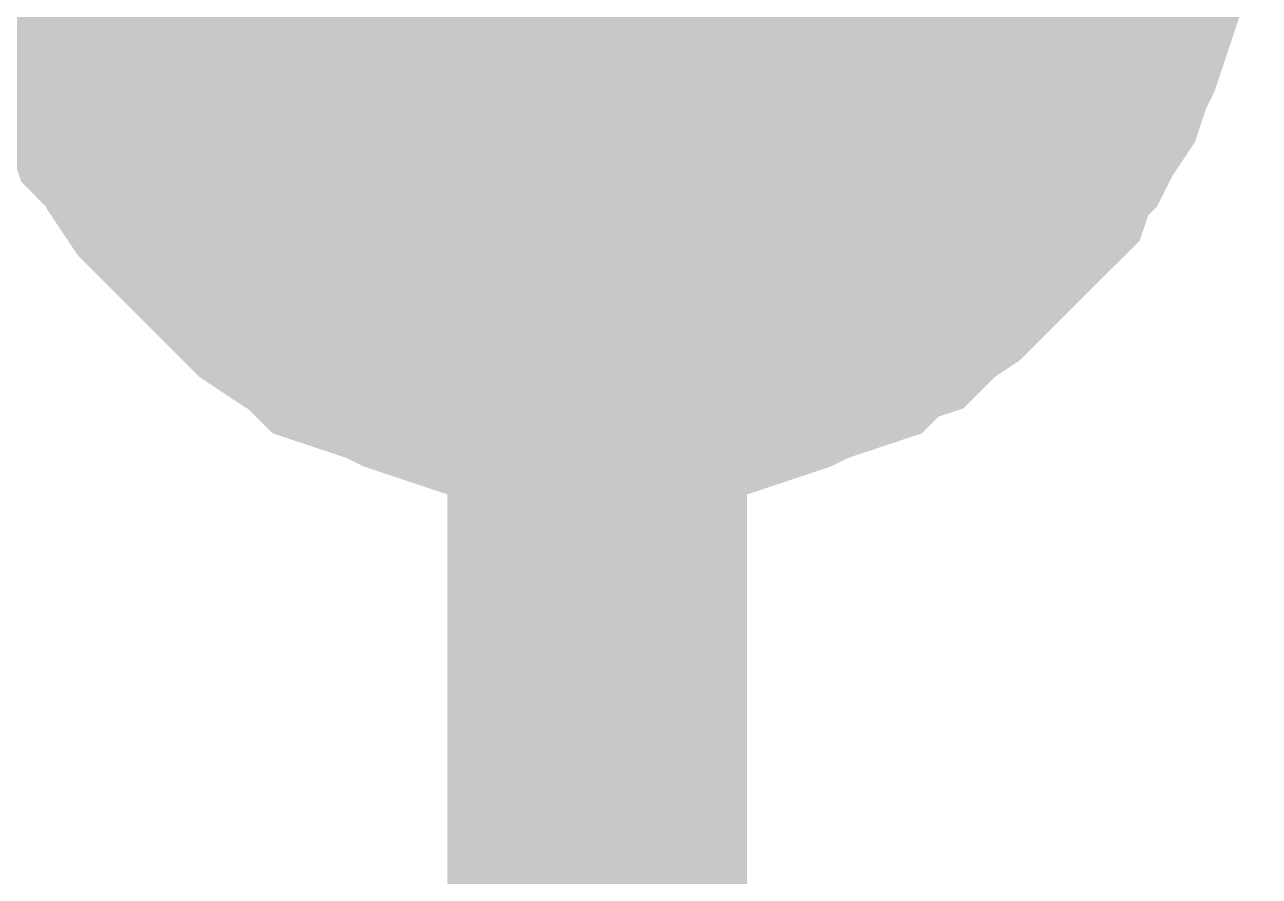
# Model space of a CAD drawing. Header units: inches. Extents: x 0 to 11.5, y 0 to 7.6.
# Drawn here: x 4.02766 to 4.07628, y 5.60959 to 5.64313 of the extents above; entities that cross this region are included whole.
import ezdxf

# ---------------------------------------------------------------- set-up
doc = ezdxf.new("R2010")
doc.units = ezdxf.units.IN
doc.header["$MEASUREMENT"] = 0
doc.layers.add('Sheet', color=255, linetype='Continuous')

msp = doc.modelspace()

# ---------------------------------------------------------------- linework, layer by layer
at = {"layer": 'Sheet'}
msp.add_lwpolyline([(4.04, 5.65, 0.02, 0.02, 1), (4.06, 5.65, 0.02, 0.02, 1)], format="xyseb", close=True, dxfattribs=at)
for points in [[(2.950414, 5.049687, 0.0118, 0.0118, 0), (2.850193, 5.049687, 0.0118, 0.0118, 0), (2.850193, 5.649721, 0.0118, 0.0118, 0), (4.050204, 5.649721, 0.0118, 0.0118, 0), (4.050204, 5.349704, 0.0118, 0.0118, 0)], [(4.050204, 5.629875, 0.0118, 0.0118, 0), (4.049212, 5.629875, 0.0118, 0.0118, 0), (4.04822, 5.629875, 0.0118, 0.0118, 0), (4.047227, 5.630205, 0.0118, 0.0118, 0), (4.046235, 5.630205, 0.0118, 0.0118, 0), (4.045243, 5.630536, 0.0118, 0.0118, 0), (4.04425, 5.630867, 0.0118, 0.0118, 0), (4.043258, 5.631198, 0.0118, 0.0118, 0), (4.042597, 5.631529, 0.0118, 0.0118, 0), (4.041604, 5.631859, 0.0118, 0.0118, 0), (4.040612, 5.63219, 0.0118, 0.0118, 0), (4.039951, 5.632852, 0.0118, 0.0118, 0), (4.039289, 5.633182, 0.0118, 0.0118, 0), (4.038297, 5.633844, 0.0118, 0.0118, 0), (4.037635, 5.634506, 0.0118, 0.0118, 0), (4.036974, 5.635167, 0.0118, 0.0118, 0), (4.036312, 5.635829, 0.0118, 0.0118, 0), (4.035651, 5.63649, 0.0118, 0.0118, 0), (4.034989, 5.637152, 0.0118, 0.0118, 0), (4.034328, 5.637813, 0.0118, 0.0118, 0), (4.033666, 5.638806, 0.0118, 0.0118, 0), (4.033335, 5.639467, 0.0118, 0.0118, 0), (4.032674, 5.640129, 0.0118, 0.0118, 0), (4.032343, 5.641121, 0.0118, 0.0118, 0), (4.032012, 5.642114, 0.0118, 0.0118, 0), (4.031681, 5.642775, 0.0118, 0.0118, 0), (4.031351, 5.643767, 0.0118, 0.0118, 0), (4.03102, 5.64476, 0.0118, 0.0118, 0), (4.030689, 5.645752, 0.0118, 0.0118, 0), (4.030689, 5.646744, 0.0118, 0.0118, 0), (4.030358, 5.647737, 0.0118, 0.0118, 0), (4.030358, 5.648729, 0.0118, 0.0118, 0), (4.030358, 5.649721, 0.0118, 0.0118, 0)], [(4.050204, 5.629875, 0.0118, 0.0118, 0), (4.049212, 5.629875, 0.0118, 0.0118, 0), (4.04822, 5.629875, 0.0118, 0.0118, 0), (4.047227, 5.630205, 0.0118, 0.0118, 0), (4.046235, 5.630205, 0.0118, 0.0118, 0), (4.045243, 5.630536, 0.0118, 0.0118, 0), (4.04425, 5.630867, 0.0118, 0.0118, 0), (4.043258, 5.631198, 0.0118, 0.0118, 0), (4.042597, 5.631529, 0.0118, 0.0118, 0), (4.041604, 5.631859, 0.0118, 0.0118, 0), (4.040612, 5.63219, 0.0118, 0.0118, 0), (4.039951, 5.632852, 0.0118, 0.0118, 0), (4.039289, 5.633182, 0.0118, 0.0118, 0), (4.038297, 5.633844, 0.0118, 0.0118, 0), (4.037635, 5.634506, 0.0118, 0.0118, 0), (4.036974, 5.635167, 0.0118, 0.0118, 0), (4.036312, 5.635829, 0.0118, 0.0118, 0), (4.035651, 5.63649, 0.0118, 0.0118, 0), (4.034989, 5.637152, 0.0118, 0.0118, 0), (4.034328, 5.637813, 0.0118, 0.0118, 0), (4.033666, 5.638806, 0.0118, 0.0118, 0), (4.033335, 5.639467, 0.0118, 0.0118, 0), (4.032674, 5.640129, 0.0118, 0.0118, 0), (4.032343, 5.641121, 0.0118, 0.0118, 0), (4.032012, 5.642114, 0.0118, 0.0118, 0), (4.031681, 5.642775, 0.0118, 0.0118, 0), (4.031351, 5.643767, 0.0118, 0.0118, 0), (4.03102, 5.64476, 0.0118, 0.0118, 0), (4.030689, 5.645752, 0.0118, 0.0118, 0), (4.030689, 5.646744, 0.0118, 0.0118, 0), (4.030358, 5.647737, 0.0118, 0.0118, 0), (4.030358, 5.648729, 0.0118, 0.0118, 0), (4.030358, 5.649721, 0.0118, 0.0118, 0)], [(4.050204, 5.629875, 0.0118, 0.0118, 0), (4.049212, 5.629875, 0.0118, 0.0118, 0), (4.04822, 5.629875, 0.0118, 0.0118, 0), (4.047227, 5.630205, 0.0118, 0.0118, 0), (4.046235, 5.630205, 0.0118, 0.0118, 0), (4.045243, 5.630536, 0.0118, 0.0118, 0), (4.04425, 5.630867, 0.0118, 0.0118, 0), (4.043258, 5.631198, 0.0118, 0.0118, 0), (4.042597, 5.631529, 0.0118, 0.0118, 0), (4.041604, 5.631859, 0.0118, 0.0118, 0), (4.040612, 5.63219, 0.0118, 0.0118, 0), (4.039951, 5.632852, 0.0118, 0.0118, 0), (4.039289, 5.633182, 0.0118, 0.0118, 0), (4.038297, 5.633844, 0.0118, 0.0118, 0), (4.037635, 5.634506, 0.0118, 0.0118, 0), (4.036974, 5.635167, 0.0118, 0.0118, 0), (4.036312, 5.635829, 0.0118, 0.0118, 0), (4.035651, 5.63649, 0.0118, 0.0118, 0), (4.034989, 5.637152, 0.0118, 0.0118, 0), (4.034328, 5.637813, 0.0118, 0.0118, 0), (4.033666, 5.638806, 0.0118, 0.0118, 0), (4.033335, 5.639467, 0.0118, 0.0118, 0), (4.032674, 5.640129, 0.0118, 0.0118, 0), (4.032343, 5.641121, 0.0118, 0.0118, 0), (4.032012, 5.642114, 0.0118, 0.0118, 0), (4.031681, 5.642775, 0.0118, 0.0118, 0), (4.031351, 5.643767, 0.0118, 0.0118, 0), (4.03102, 5.64476, 0.0118, 0.0118, 0), (4.030689, 5.645752, 0.0118, 0.0118, 0), (4.030689, 5.646744, 0.0118, 0.0118, 0), (4.030358, 5.647737, 0.0118, 0.0118, 0), (4.030358, 5.648729, 0.0118, 0.0118, 0), (4.030358, 5.649721, 0.0118, 0.0118, 0)], [(4.050204, 5.629875, 0.0118, 0.0118, 0), (4.049212, 5.629875, 0.0118, 0.0118, 0), (4.04822, 5.629875, 0.0118, 0.0118, 0), (4.047227, 5.630205, 0.0118, 0.0118, 0), (4.046235, 5.630205, 0.0118, 0.0118, 0), (4.045243, 5.630536, 0.0118, 0.0118, 0), (4.04425, 5.630867, 0.0118, 0.0118, 0), (4.043258, 5.631198, 0.0118, 0.0118, 0), (4.042597, 5.631529, 0.0118, 0.0118, 0), (4.041604, 5.631859, 0.0118, 0.0118, 0), (4.040612, 5.63219, 0.0118, 0.0118, 0), (4.039951, 5.632852, 0.0118, 0.0118, 0), (4.039289, 5.633182, 0.0118, 0.0118, 0), (4.038297, 5.633844, 0.0118, 0.0118, 0), (4.037635, 5.634506, 0.0118, 0.0118, 0), (4.036974, 5.635167, 0.0118, 0.0118, 0), (4.036312, 5.635829, 0.0118, 0.0118, 0), (4.035651, 5.63649, 0.0118, 0.0118, 0), (4.034989, 5.637152, 0.0118, 0.0118, 0), (4.034328, 5.637813, 0.0118, 0.0118, 0), (4.033666, 5.638806, 0.0118, 0.0118, 0), (4.033335, 5.639467, 0.0118, 0.0118, 0), (4.032674, 5.640129, 0.0118, 0.0118, 0), (4.032343, 5.641121, 0.0118, 0.0118, 0), (4.032012, 5.642114, 0.0118, 0.0118, 0), (4.031681, 5.642775, 0.0118, 0.0118, 0), (4.031351, 5.643767, 0.0118, 0.0118, 0), (4.03102, 5.64476, 0.0118, 0.0118, 0), (4.030689, 5.645752, 0.0118, 0.0118, 0), (4.030689, 5.646744, 0.0118, 0.0118, 0), (4.030358, 5.647737, 0.0118, 0.0118, 0), (4.030358, 5.648729, 0.0118, 0.0118, 0), (4.030358, 5.649721, 0.0118, 0.0118, 0)], [(4.070381, 5.649721, 0.0118, 0.0118, 0), (4.070381, 5.648729, 0.0118, 0.0118, 0), (4.070381, 5.647737, 0.0118, 0.0118, 0), (4.07005, 5.646744, 0.0118, 0.0118, 0), (4.07005, 5.645752, 0.0118, 0.0118, 0), (4.069719, 5.64476, 0.0118, 0.0118, 0), (4.069389, 5.643767, 0.0118, 0.0118, 0), (4.069058, 5.642775, 0.0118, 0.0118, 0), (4.068727, 5.642114, 0.0118, 0.0118, 0), (4.068396, 5.641121, 0.0118, 0.0118, 0), (4.067735, 5.640129, 0.0118, 0.0118, 0), (4.067404, 5.639467, 0.0118, 0.0118, 0), (4.066742, 5.638806, 0.0118, 0.0118, 0), (4.066412, 5.637813, 0.0118, 0.0118, 0), (4.06575, 5.637152, 0.0118, 0.0118, 0), (4.065089, 5.63649, 0.0118, 0.0118, 0), (4.064427, 5.635829, 0.0118, 0.0118, 0), (4.063766, 5.635167, 0.0118, 0.0118, 0), (4.063104, 5.634506, 0.0118, 0.0118, 0), (4.062112, 5.633844, 0.0118, 0.0118, 0), (4.06145, 5.633182, 0.0118, 0.0118, 0), (4.060458, 5.632852, 0.0118, 0.0118, 0), (4.059796, 5.63219, 0.0118, 0.0118, 0), (4.058804, 5.631859, 0.0118, 0.0118, 0), (4.057812, 5.631529, 0.0118, 0.0118, 0), (4.05715, 5.631198, 0.0118, 0.0118, 0), (4.056158, 5.630867, 0.0118, 0.0118, 0), (4.055166, 5.630536, 0.0118, 0.0118, 0), (4.054173, 5.630205, 0.0118, 0.0118, 0), (4.053181, 5.630205, 0.0118, 0.0118, 0), (4.052189, 5.629875, 0.0118, 0.0118, 0), (4.051197, 5.629875, 0.0118, 0.0118, 0), (4.050204, 5.629875, 0.0118, 0.0118, 0)], [(4.070381, 5.649721, 0.0118, 0.0118, 0), (4.070381, 5.648729, 0.0118, 0.0118, 0), (4.070381, 5.647737, 0.0118, 0.0118, 0), (4.07005, 5.646744, 0.0118, 0.0118, 0), (4.07005, 5.645752, 0.0118, 0.0118, 0), (4.069719, 5.64476, 0.0118, 0.0118, 0), (4.069389, 5.643767, 0.0118, 0.0118, 0), (4.069058, 5.642775, 0.0118, 0.0118, 0), (4.068727, 5.642114, 0.0118, 0.0118, 0), (4.068396, 5.641121, 0.0118, 0.0118, 0), (4.067735, 5.640129, 0.0118, 0.0118, 0), (4.067404, 5.639467, 0.0118, 0.0118, 0), (4.066742, 5.638806, 0.0118, 0.0118, 0), (4.066412, 5.637813, 0.0118, 0.0118, 0), (4.06575, 5.637152, 0.0118, 0.0118, 0), (4.065089, 5.63649, 0.0118, 0.0118, 0), (4.064427, 5.635829, 0.0118, 0.0118, 0), (4.063766, 5.635167, 0.0118, 0.0118, 0), (4.063104, 5.634506, 0.0118, 0.0118, 0), (4.062112, 5.633844, 0.0118, 0.0118, 0), (4.06145, 5.633182, 0.0118, 0.0118, 0), (4.060458, 5.632852, 0.0118, 0.0118, 0), (4.059796, 5.63219, 0.0118, 0.0118, 0), (4.058804, 5.631859, 0.0118, 0.0118, 0), (4.057812, 5.631529, 0.0118, 0.0118, 0), (4.05715, 5.631198, 0.0118, 0.0118, 0), (4.056158, 5.630867, 0.0118, 0.0118, 0), (4.055166, 5.630536, 0.0118, 0.0118, 0), (4.054173, 5.630205, 0.0118, 0.0118, 0), (4.053181, 5.630205, 0.0118, 0.0118, 0), (4.052189, 5.629875, 0.0118, 0.0118, 0), (4.051197, 5.629875, 0.0118, 0.0118, 0), (4.050204, 5.629875, 0.0118, 0.0118, 0)], [(4.070381, 5.649721, 0.0118, 0.0118, 0), (4.070381, 5.648729, 0.0118, 0.0118, 0), (4.070381, 5.647737, 0.0118, 0.0118, 0), (4.07005, 5.646744, 0.0118, 0.0118, 0), (4.07005, 5.645752, 0.0118, 0.0118, 0), (4.069719, 5.64476, 0.0118, 0.0118, 0), (4.069389, 5.643767, 0.0118, 0.0118, 0), (4.069058, 5.642775, 0.0118, 0.0118, 0), (4.068727, 5.642114, 0.0118, 0.0118, 0), (4.068396, 5.641121, 0.0118, 0.0118, 0), (4.067735, 5.640129, 0.0118, 0.0118, 0), (4.067404, 5.639467, 0.0118, 0.0118, 0), (4.066742, 5.638806, 0.0118, 0.0118, 0), (4.066412, 5.637813, 0.0118, 0.0118, 0), (4.06575, 5.637152, 0.0118, 0.0118, 0), (4.065089, 5.63649, 0.0118, 0.0118, 0), (4.064427, 5.635829, 0.0118, 0.0118, 0), (4.063766, 5.635167, 0.0118, 0.0118, 0), (4.063104, 5.634506, 0.0118, 0.0118, 0), (4.062112, 5.633844, 0.0118, 0.0118, 0), (4.06145, 5.633182, 0.0118, 0.0118, 0), (4.060458, 5.632852, 0.0118, 0.0118, 0), (4.059796, 5.63219, 0.0118, 0.0118, 0), (4.058804, 5.631859, 0.0118, 0.0118, 0), (4.057812, 5.631529, 0.0118, 0.0118, 0), (4.05715, 5.631198, 0.0118, 0.0118, 0), (4.056158, 5.630867, 0.0118, 0.0118, 0), (4.055166, 5.630536, 0.0118, 0.0118, 0), (4.054173, 5.630205, 0.0118, 0.0118, 0), (4.053181, 5.630205, 0.0118, 0.0118, 0), (4.052189, 5.629875, 0.0118, 0.0118, 0), (4.051197, 5.629875, 0.0118, 0.0118, 0), (4.050204, 5.629875, 0.0118, 0.0118, 0)], [(4.070381, 5.649721, 0.0118, 0.0118, 0), (4.070381, 5.648729, 0.0118, 0.0118, 0), (4.070381, 5.647737, 0.0118, 0.0118, 0), (4.07005, 5.646744, 0.0118, 0.0118, 0), (4.07005, 5.645752, 0.0118, 0.0118, 0), (4.069719, 5.64476, 0.0118, 0.0118, 0), (4.069389, 5.643767, 0.0118, 0.0118, 0), (4.069058, 5.642775, 0.0118, 0.0118, 0), (4.068727, 5.642114, 0.0118, 0.0118, 0), (4.068396, 5.641121, 0.0118, 0.0118, 0), (4.067735, 5.640129, 0.0118, 0.0118, 0), (4.067404, 5.639467, 0.0118, 0.0118, 0), (4.066742, 5.638806, 0.0118, 0.0118, 0), (4.066412, 5.637813, 0.0118, 0.0118, 0), (4.06575, 5.637152, 0.0118, 0.0118, 0), (4.065089, 5.63649, 0.0118, 0.0118, 0), (4.064427, 5.635829, 0.0118, 0.0118, 0), (4.063766, 5.635167, 0.0118, 0.0118, 0), (4.063104, 5.634506, 0.0118, 0.0118, 0), (4.062112, 5.633844, 0.0118, 0.0118, 0), (4.06145, 5.633182, 0.0118, 0.0118, 0), (4.060458, 5.632852, 0.0118, 0.0118, 0), (4.059796, 5.63219, 0.0118, 0.0118, 0), (4.058804, 5.631859, 0.0118, 0.0118, 0), (4.057812, 5.631529, 0.0118, 0.0118, 0), (4.05715, 5.631198, 0.0118, 0.0118, 0), (4.056158, 5.630867, 0.0118, 0.0118, 0), (4.055166, 5.630536, 0.0118, 0.0118, 0), (4.054173, 5.630205, 0.0118, 0.0118, 0), (4.053181, 5.630205, 0.0118, 0.0118, 0), (4.052189, 5.629875, 0.0118, 0.0118, 0), (4.051197, 5.629875, 0.0118, 0.0118, 0), (4.050204, 5.629875, 0.0118, 0.0118, 0)], [(4.050204, 5.629875, 0.0039, 0.0039, 0), (4.049212, 5.629875, 0.0039, 0.0039, 0), (4.04822, 5.629875, 0.0039, 0.0039, 0), (4.047227, 5.630205, 0.0039, 0.0039, 0), (4.046235, 5.630205, 0.0039, 0.0039, 0), (4.045243, 5.630536, 0.0039, 0.0039, 0), (4.04425, 5.630867, 0.0039, 0.0039, 0), (4.043258, 5.631198, 0.0039, 0.0039, 0), (4.042597, 5.631529, 0.0039, 0.0039, 0), (4.041604, 5.631859, 0.0039, 0.0039, 0), (4.040612, 5.63219, 0.0039, 0.0039, 0), (4.039951, 5.632852, 0.0039, 0.0039, 0), (4.039289, 5.633182, 0.0039, 0.0039, 0), (4.038297, 5.633844, 0.0039, 0.0039, 0), (4.037635, 5.634506, 0.0039, 0.0039, 0), (4.036974, 5.635167, 0.0039, 0.0039, 0), (4.036312, 5.635829, 0.0039, 0.0039, 0), (4.035651, 5.63649, 0.0039, 0.0039, 0), (4.034989, 5.637152, 0.0039, 0.0039, 0), (4.034328, 5.637813, 0.0039, 0.0039, 0), (4.033666, 5.638806, 0.0039, 0.0039, 0), (4.033335, 5.639467, 0.0039, 0.0039, 0), (4.032674, 5.640129, 0.0039, 0.0039, 0), (4.032343, 5.641121, 0.0039, 0.0039, 0), (4.032012, 5.642114, 0.0039, 0.0039, 0), (4.031681, 5.642775, 0.0039, 0.0039, 0), (4.031351, 5.643767, 0.0039, 0.0039, 0), (4.03102, 5.64476, 0.0039, 0.0039, 0), (4.030689, 5.645752, 0.0039, 0.0039, 0)], [(4.050204, 5.629875, 0.0039, 0.0039, 0), (4.049212, 5.629875, 0.0039, 0.0039, 0), (4.04822, 5.629875, 0.0039, 0.0039, 0), (4.047227, 5.630205, 0.0039, 0.0039, 0), (4.046235, 5.630205, 0.0039, 0.0039, 0), (4.045243, 5.630536, 0.0039, 0.0039, 0), (4.04425, 5.630867, 0.0039, 0.0039, 0), (4.043258, 5.631198, 0.0039, 0.0039, 0), (4.042597, 5.631529, 0.0039, 0.0039, 0), (4.041604, 5.631859, 0.0039, 0.0039, 0), (4.040612, 5.63219, 0.0039, 0.0039, 0), (4.039951, 5.632852, 0.0039, 0.0039, 0), (4.039289, 5.633182, 0.0039, 0.0039, 0), (4.038297, 5.633844, 0.0039, 0.0039, 0), (4.037635, 5.634506, 0.0039, 0.0039, 0), (4.036974, 5.635167, 0.0039, 0.0039, 0), (4.036312, 5.635829, 0.0039, 0.0039, 0), (4.035651, 5.63649, 0.0039, 0.0039, 0), (4.034989, 5.637152, 0.0039, 0.0039, 0), (4.034328, 5.637813, 0.0039, 0.0039, 0), (4.033666, 5.638806, 0.0039, 0.0039, 0), (4.033335, 5.639467, 0.0039, 0.0039, 0), (4.032674, 5.640129, 0.0039, 0.0039, 0), (4.032343, 5.641121, 0.0039, 0.0039, 0), (4.032012, 5.642114, 0.0039, 0.0039, 0), (4.031681, 5.642775, 0.0039, 0.0039, 0), (4.031351, 5.643767, 0.0039, 0.0039, 0), (4.03102, 5.64476, 0.0039, 0.0039, 0), (4.030689, 5.645752, 0.0039, 0.0039, 0)], [(4.050204, 5.629875, 0.0039, 0.0039, 0), (4.049212, 5.629875, 0.0039, 0.0039, 0), (4.04822, 5.629875, 0.0039, 0.0039, 0), (4.047227, 5.630205, 0.0039, 0.0039, 0), (4.046235, 5.630205, 0.0039, 0.0039, 0), (4.045243, 5.630536, 0.0039, 0.0039, 0), (4.04425, 5.630867, 0.0039, 0.0039, 0), (4.043258, 5.631198, 0.0039, 0.0039, 0), (4.042597, 5.631529, 0.0039, 0.0039, 0), (4.041604, 5.631859, 0.0039, 0.0039, 0), (4.040612, 5.63219, 0.0039, 0.0039, 0), (4.039951, 5.632852, 0.0039, 0.0039, 0), (4.039289, 5.633182, 0.0039, 0.0039, 0), (4.038297, 5.633844, 0.0039, 0.0039, 0), (4.037635, 5.634506, 0.0039, 0.0039, 0), (4.036974, 5.635167, 0.0039, 0.0039, 0), (4.036312, 5.635829, 0.0039, 0.0039, 0), (4.035651, 5.63649, 0.0039, 0.0039, 0), (4.034989, 5.637152, 0.0039, 0.0039, 0), (4.034328, 5.637813, 0.0039, 0.0039, 0), (4.033666, 5.638806, 0.0039, 0.0039, 0), (4.033335, 5.639467, 0.0039, 0.0039, 0), (4.032674, 5.640129, 0.0039, 0.0039, 0), (4.032343, 5.641121, 0.0039, 0.0039, 0), (4.032012, 5.642114, 0.0039, 0.0039, 0), (4.031681, 5.642775, 0.0039, 0.0039, 0), (4.031351, 5.643767, 0.0039, 0.0039, 0), (4.03102, 5.64476, 0.0039, 0.0039, 0), (4.030689, 5.645752, 0.0039, 0.0039, 0)], [(4.050204, 5.629875, 0.0039, 0.0039, 0), (4.049212, 5.629875, 0.0039, 0.0039, 0), (4.04822, 5.629875, 0.0039, 0.0039, 0), (4.047227, 5.630205, 0.0039, 0.0039, 0), (4.046235, 5.630205, 0.0039, 0.0039, 0), (4.045243, 5.630536, 0.0039, 0.0039, 0), (4.04425, 5.630867, 0.0039, 0.0039, 0), (4.043258, 5.631198, 0.0039, 0.0039, 0), (4.042597, 5.631529, 0.0039, 0.0039, 0), (4.041604, 5.631859, 0.0039, 0.0039, 0), (4.040612, 5.63219, 0.0039, 0.0039, 0), (4.039951, 5.632852, 0.0039, 0.0039, 0), (4.039289, 5.633182, 0.0039, 0.0039, 0), (4.038297, 5.633844, 0.0039, 0.0039, 0), (4.037635, 5.634506, 0.0039, 0.0039, 0), (4.036974, 5.635167, 0.0039, 0.0039, 0), (4.036312, 5.635829, 0.0039, 0.0039, 0), (4.035651, 5.63649, 0.0039, 0.0039, 0), (4.034989, 5.637152, 0.0039, 0.0039, 0), (4.034328, 5.637813, 0.0039, 0.0039, 0), (4.033666, 5.638806, 0.0039, 0.0039, 0), (4.033335, 5.639467, 0.0039, 0.0039, 0), (4.032674, 5.640129, 0.0039, 0.0039, 0), (4.032343, 5.641121, 0.0039, 0.0039, 0), (4.032012, 5.642114, 0.0039, 0.0039, 0), (4.031681, 5.642775, 0.0039, 0.0039, 0), (4.031351, 5.643767, 0.0039, 0.0039, 0), (4.03102, 5.64476, 0.0039, 0.0039, 0), (4.030689, 5.645752, 0.0039, 0.0039, 0)], [(4.07005, 5.645752, 0.0039, 0.0039, 0), (4.069719, 5.64476, 0.0039, 0.0039, 0), (4.069389, 5.643767, 0.0039, 0.0039, 0), (4.069058, 5.642775, 0.0039, 0.0039, 0), (4.068727, 5.642114, 0.0039, 0.0039, 0), (4.068396, 5.641121, 0.0039, 0.0039, 0), (4.067735, 5.640129, 0.0039, 0.0039, 0), (4.067404, 5.639467, 0.0039, 0.0039, 0), (4.066742, 5.638806, 0.0039, 0.0039, 0), (4.066412, 5.637813, 0.0039, 0.0039, 0), (4.06575, 5.637152, 0.0039, 0.0039, 0), (4.065089, 5.63649, 0.0039, 0.0039, 0), (4.064427, 5.635829, 0.0039, 0.0039, 0), (4.063766, 5.635167, 0.0039, 0.0039, 0), (4.063104, 5.634506, 0.0039, 0.0039, 0), (4.062112, 5.633844, 0.0039, 0.0039, 0), (4.06145, 5.633182, 0.0039, 0.0039, 0), (4.060458, 5.632852, 0.0039, 0.0039, 0), (4.059796, 5.63219, 0.0039, 0.0039, 0), (4.058804, 5.631859, 0.0039, 0.0039, 0), (4.057812, 5.631529, 0.0039, 0.0039, 0), (4.05715, 5.631198, 0.0039, 0.0039, 0), (4.056158, 5.630867, 0.0039, 0.0039, 0), (4.055166, 5.630536, 0.0039, 0.0039, 0), (4.054173, 5.630205, 0.0039, 0.0039, 0), (4.053181, 5.630205, 0.0039, 0.0039, 0), (4.052189, 5.629875, 0.0039, 0.0039, 0), (4.051197, 5.629875, 0.0039, 0.0039, 0), (4.050204, 5.629875, 0.0039, 0.0039, 0)], [(4.07005, 5.645752, 0.0039, 0.0039, 0), (4.069719, 5.64476, 0.0039, 0.0039, 0), (4.069389, 5.643767, 0.0039, 0.0039, 0), (4.069058, 5.642775, 0.0039, 0.0039, 0), (4.068727, 5.642114, 0.0039, 0.0039, 0), (4.068396, 5.641121, 0.0039, 0.0039, 0), (4.067735, 5.640129, 0.0039, 0.0039, 0), (4.067404, 5.639467, 0.0039, 0.0039, 0), (4.066742, 5.638806, 0.0039, 0.0039, 0), (4.066412, 5.637813, 0.0039, 0.0039, 0), (4.06575, 5.637152, 0.0039, 0.0039, 0), (4.065089, 5.63649, 0.0039, 0.0039, 0), (4.064427, 5.635829, 0.0039, 0.0039, 0), (4.063766, 5.635167, 0.0039, 0.0039, 0), (4.063104, 5.634506, 0.0039, 0.0039, 0), (4.062112, 5.633844, 0.0039, 0.0039, 0), (4.06145, 5.633182, 0.0039, 0.0039, 0), (4.060458, 5.632852, 0.0039, 0.0039, 0), (4.059796, 5.63219, 0.0039, 0.0039, 0), (4.058804, 5.631859, 0.0039, 0.0039, 0), (4.057812, 5.631529, 0.0039, 0.0039, 0), (4.05715, 5.631198, 0.0039, 0.0039, 0), (4.056158, 5.630867, 0.0039, 0.0039, 0), (4.055166, 5.630536, 0.0039, 0.0039, 0), (4.054173, 5.630205, 0.0039, 0.0039, 0), (4.053181, 5.630205, 0.0039, 0.0039, 0), (4.052189, 5.629875, 0.0039, 0.0039, 0), (4.051197, 5.629875, 0.0039, 0.0039, 0), (4.050204, 5.629875, 0.0039, 0.0039, 0)], [(4.07005, 5.645752, 0.0039, 0.0039, 0), (4.069719, 5.64476, 0.0039, 0.0039, 0), (4.069389, 5.643767, 0.0039, 0.0039, 0), (4.069058, 5.642775, 0.0039, 0.0039, 0), (4.068727, 5.642114, 0.0039, 0.0039, 0), (4.068396, 5.641121, 0.0039, 0.0039, 0), (4.067735, 5.640129, 0.0039, 0.0039, 0), (4.067404, 5.639467, 0.0039, 0.0039, 0), (4.066742, 5.638806, 0.0039, 0.0039, 0), (4.066412, 5.637813, 0.0039, 0.0039, 0), (4.06575, 5.637152, 0.0039, 0.0039, 0), (4.065089, 5.63649, 0.0039, 0.0039, 0), (4.064427, 5.635829, 0.0039, 0.0039, 0), (4.063766, 5.635167, 0.0039, 0.0039, 0), (4.063104, 5.634506, 0.0039, 0.0039, 0), (4.062112, 5.633844, 0.0039, 0.0039, 0), (4.06145, 5.633182, 0.0039, 0.0039, 0), (4.060458, 5.632852, 0.0039, 0.0039, 0), (4.059796, 5.63219, 0.0039, 0.0039, 0), (4.058804, 5.631859, 0.0039, 0.0039, 0), (4.057812, 5.631529, 0.0039, 0.0039, 0), (4.05715, 5.631198, 0.0039, 0.0039, 0), (4.056158, 5.630867, 0.0039, 0.0039, 0), (4.055166, 5.630536, 0.0039, 0.0039, 0), (4.054173, 5.630205, 0.0039, 0.0039, 0), (4.053181, 5.630205, 0.0039, 0.0039, 0), (4.052189, 5.629875, 0.0039, 0.0039, 0), (4.051197, 5.629875, 0.0039, 0.0039, 0), (4.050204, 5.629875, 0.0039, 0.0039, 0)], [(4.07005, 5.645752, 0.0039, 0.0039, 0), (4.069719, 5.64476, 0.0039, 0.0039, 0), (4.069389, 5.643767, 0.0039, 0.0039, 0), (4.069058, 5.642775, 0.0039, 0.0039, 0), (4.068727, 5.642114, 0.0039, 0.0039, 0), (4.068396, 5.641121, 0.0039, 0.0039, 0), (4.067735, 5.640129, 0.0039, 0.0039, 0), (4.067404, 5.639467, 0.0039, 0.0039, 0), (4.066742, 5.638806, 0.0039, 0.0039, 0), (4.066412, 5.637813, 0.0039, 0.0039, 0), (4.06575, 5.637152, 0.0039, 0.0039, 0), (4.065089, 5.63649, 0.0039, 0.0039, 0), (4.064427, 5.635829, 0.0039, 0.0039, 0), (4.063766, 5.635167, 0.0039, 0.0039, 0), (4.063104, 5.634506, 0.0039, 0.0039, 0), (4.062112, 5.633844, 0.0039, 0.0039, 0), (4.06145, 5.633182, 0.0039, 0.0039, 0), (4.060458, 5.632852, 0.0039, 0.0039, 0), (4.059796, 5.63219, 0.0039, 0.0039, 0), (4.058804, 5.631859, 0.0039, 0.0039, 0), (4.057812, 5.631529, 0.0039, 0.0039, 0), (4.05715, 5.631198, 0.0039, 0.0039, 0), (4.056158, 5.630867, 0.0039, 0.0039, 0), (4.055166, 5.630536, 0.0039, 0.0039, 0), (4.054173, 5.630205, 0.0039, 0.0039, 0), (4.053181, 5.630205, 0.0039, 0.0039, 0), (4.052189, 5.629875, 0.0039, 0.0039, 0), (4.051197, 5.629875, 0.0039, 0.0039, 0), (4.050204, 5.629875, 0.0039, 0.0039, 0)]]:
    msp.add_lwpolyline(points, format="xyseb", dxfattribs=at)

doc.saveas('drawing.dxf')
